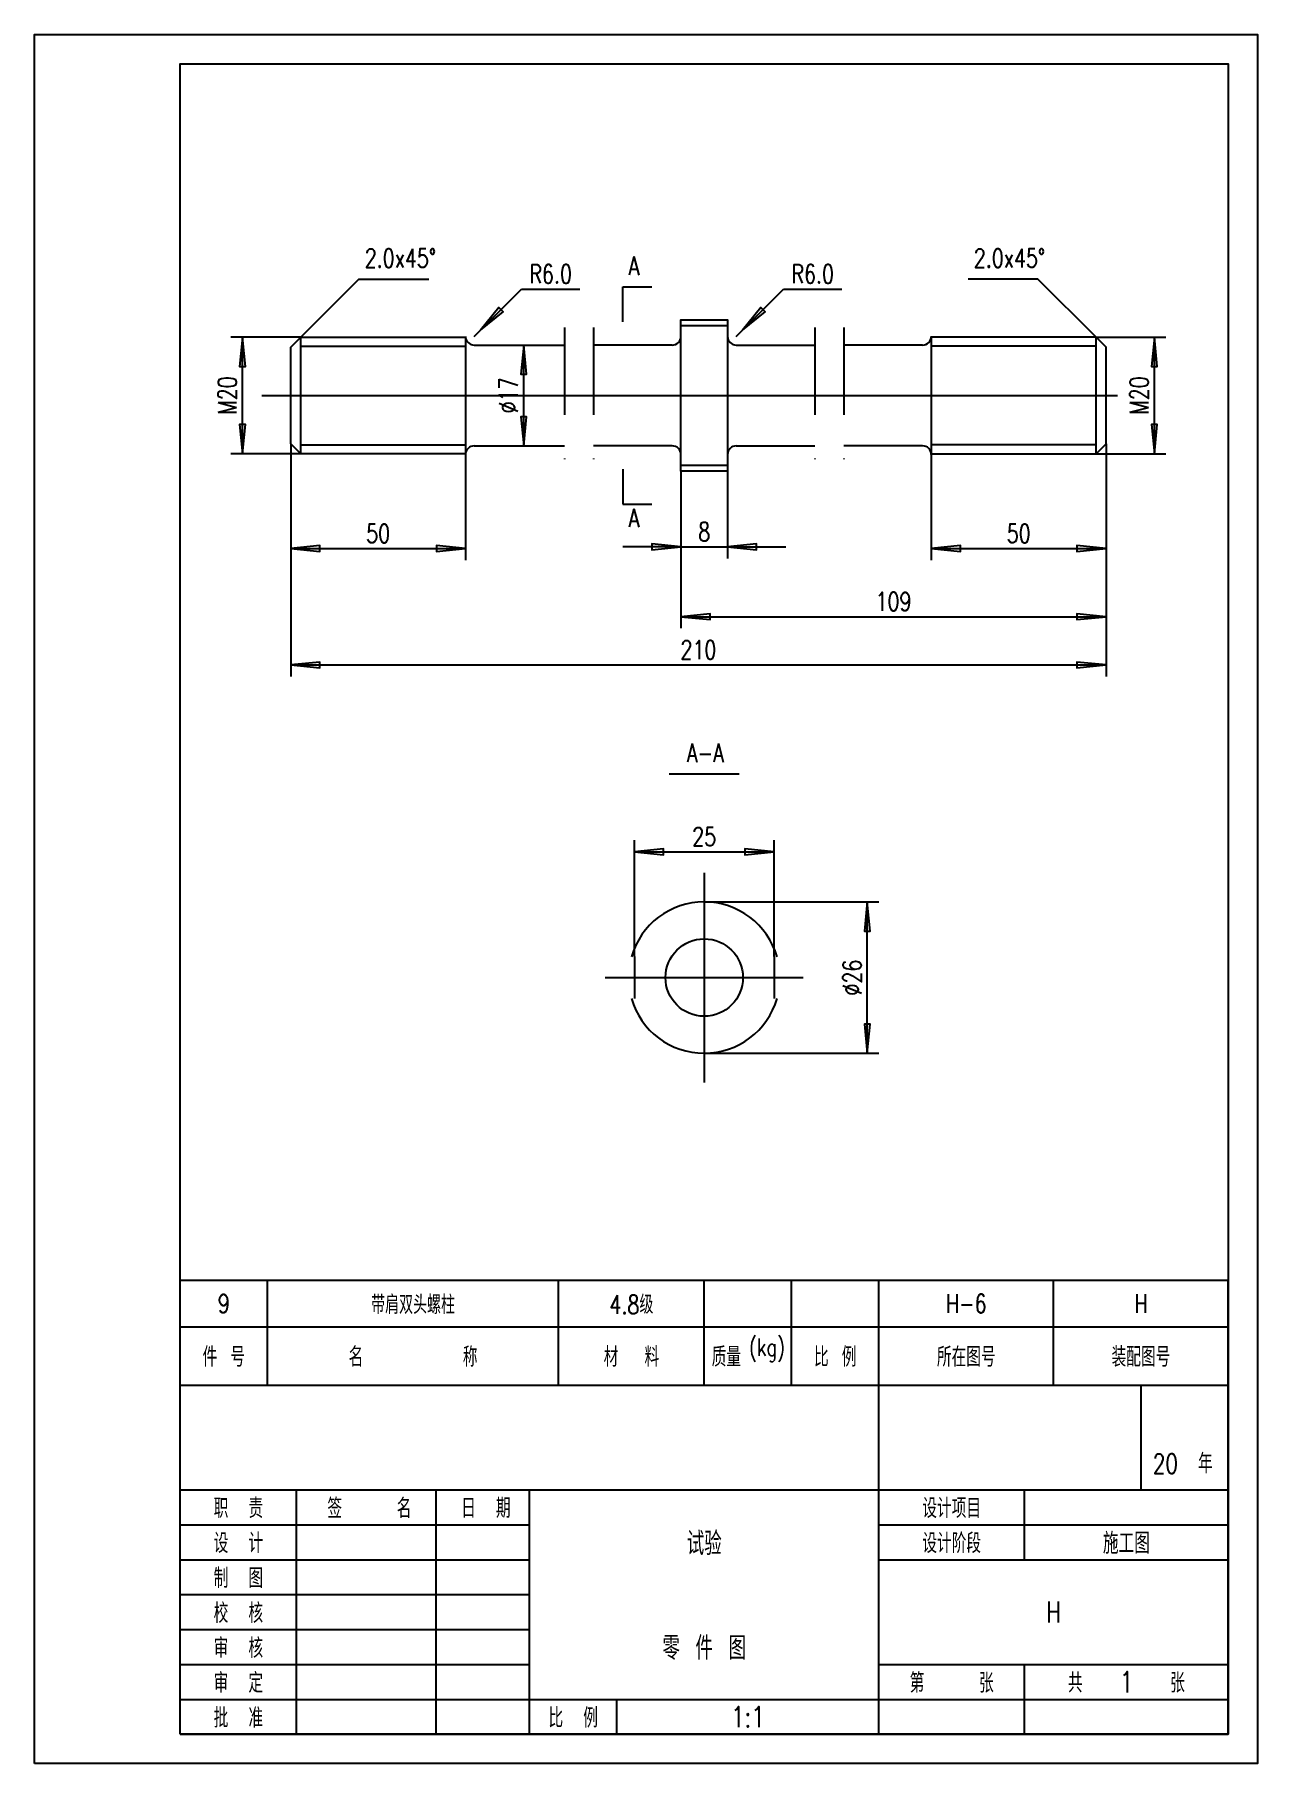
# Model space of a CAD drawing. Extents: x -25 to 185, y -5 to 292.
import ezdxf
from ezdxf.enums import TextEntityAlignment as Align

# ---------------------------------------------------------------- set-up
doc = ezdxf.new("R2010")
doc.units = 0
doc.header["$LTSCALE"] = 30
doc.header["$MEASUREMENT"] = 0
doc.linetypes.add('CENTER', pattern=[6.25, 5, -0.5, 0.25, -0.5])
doc.linetypes.add('DIVIDE', pattern=[1.25, 0.5, -0.25, 0, -0.25, 0, -0.25])
for name, color, linetype in [('1', 2, 'CONTINUOUS'), ('2', 1, 'CONTINUOUS'), ('4', 2, 'CENTER'), ('6', 6, 'DIVIDE')]:
    doc.layers.add(name, color=color, linetype=linetype)
doc.styles.add('HZ', font='txt', dxfattribs={"width": 0.75, "bigfont": 'hztxt'})
doc.styles.get("Standard").update_dxf_attribs({"font": 'simplex', "width": 0.75, "bigfont": 'hztxt'})

# ---------------------------------------------------------------- blocks, each defined once
blk = doc.blocks.new('BT3')
at = {"layer": '1'}
for p, q in [((-165, 0), (-165, 18)), ((-115, 0), (-115, 18)), ((-90, 0), (-90, 18)), ((-75, 0), (-75, 18)), ((-60, 0), (-60, 18)), ((-30, 0), (-30, 18)), ((-180, 10), (0, 10))]:
    blk.add_line(p, q, dxfattribs=at)
at = {"layer": '2'}
for p, q in [((-180, 18), (0, 18)), ((-180, 18), (0, 18)), ((-180, 0), (-180, 18)), ((0, 0), (0, 18)), ((-180, 0), (0, 0))]:
    blk.add_line(p, q, dxfattribs=at)
at = {"layer": '1', "style": 'HZ', "width": 0.75}
for s, p in [('件 号', (-172.5, 5)), ('名       称', (-140, 5)), ('材  料', (-102.5, 5)), ('质量', (-86.2, 5)), ('比 例', (-67.5, 5)), ('所在图号', (-45, 5)), ('装配图号', (-15, 5))]:
    blk.add_text(s, height=3.36, dxfattribs=at).set_placement(p, align=Align.MIDDLE)
blk.add_text('(kg)', height=3, dxfattribs=at).set_placement((-79.2, 5), align=Align.CENTER)

msp = doc.modelspace()

# ---------------------------------------------------------------- linework, layer by layer
at = {"layer": '1'}
for p, q in [((50.5, 240.15), (58.63, 248.28)), ((58.63, 248.28), (68.63, 248.28)), ((95.5, 240.15), (103.63, 248.28)), ((103.63, 248.28), (113.63, 248.28)), ((20.7, 240), (8.7, 240)), ((10.7, 220), (10.7, 240)), ((20.7, 238.5), (49, 238.5)), ((51, 238.65), (61, 238.65)), ((59, 221.35), (59, 238.65)), ((157.3, 238.5), (129, 238.5)), ((157.3, 240), (169.3, 240)), ((167.3, 220), (167.3, 240)), ((20.7, 220), (8.7, 220)), ((19, 221.7), (19, 201.7)), ((19, 221.7), (19, 181.7)), ((20.7, 221.5), (49, 221.5)), ((49, 221.7), (49, 201.7)), ((51, 221.35), (61, 221.35)), ((129, 221.7), (129, 201.7)), ((157.3, 221.5), (129, 221.5)), ((157.3, 220), (169.3, 220)), ((159, 221.7), (159, 201.7)), ((159, 221.7), (159, 181.7)), ((159, 220), (159, 190)), ((86, 217), (86, 202)), ((86, 217), (86, 190)), ((94, 217), (94, 202)), ((19, 203.7), (49, 203.7)), ((86, 204), (94, 204)), ((129, 203.7), (159, 203.7)), ((86, 192), (159, 192)), ((19, 183.7), (159, 183.7)), ((84, 165), (96, 165)), ((78, 133.61), (78, 153.61)), ((78, 151.61), (102, 151.61)), ((102, 133.61), (102, 153.61)), ((90, 143), (120, 143)), ((118, 117), (118, 143)), ((90, 117), (120, 117)), ((120, 0), (120, 60)), ((165, 60), (165, 42)), ((0, 42), (180, 42)), ((20, 0), (20, 42)), ((43.97, 0), (43.97, 42)), ((60, 0), (60, 42)), ((145, 30), (145, 42)), ((0, 36), (60, 36)), ((120, 36), (180, 36)), ((0, 30), (60, 30)), ((120, 30), (180, 30)), ((0, 24), (60, 24)), ((0, 18), (60, 18)), ((0, 12), (60, 12)), ((120, 12), (180, 12)), ((145, 0), (145, 12)), ((0, 6), (180, 6)), ((75, 0), (75, 6))]:
    msp.add_line(p, q, dxfattribs=at)
for points in [[(-25, -5), (-25, 292), (185, 292), (185, -5)], [(51.56, 241.21), (55.45, 244.39), (54.74, 245.1)], [(96.56, 241.21), (100.45, 244.39), (99.74, 245.1)]]:
    msp.add_lwpolyline(points, close=True, dxfattribs=at)
for points in [[(20.7, 240), (30.7, 250), (42.7, 250)], [(157.3, 240), (147.3, 250), (135.3, 250)], [(10.7, 240), (10.2, 235), (11.2, 235), (10.7, 240)], [(59, 238.65), (58.5, 233.65), (59.5, 233.65), (59, 238.65)], [(167.3, 240), (166.8, 235), (167.8, 235), (167.3, 240)], [(59, 221.35), (59.5, 226.35), (58.5, 226.35), (59, 221.35)], [(10.7, 220), (11.2, 225), (10.2, 225), (10.7, 220)], [(167.3, 220), (167.8, 225), (166.8, 225), (167.3, 220)], [(19, 203.7), (24, 203.2), (24, 204.2), (19, 203.7)], [(49, 203.7), (44, 204.2), (44, 203.2), (49, 203.7)], [(86, 204), (81, 204.5), (81, 203.5), (86, 204), (76, 204)], [(94, 204), (99, 203.5), (99, 204.5), (94, 204), (104, 204)], [(129, 203.7), (134, 203.2), (134, 204.2), (129, 203.7)], [(159, 203.7), (154, 204.2), (154, 203.2), (159, 203.7)], [(86, 192), (91, 191.5), (91, 192.5), (86, 192)], [(159, 192), (154, 192.5), (154, 191.5), (159, 192)], [(19, 183.7), (24, 183.2), (24, 184.2), (19, 183.7)], [(159, 183.7), (154, 184.2), (154, 183.2), (159, 183.7)], [(78, 151.61), (83, 151.11), (83, 152.11), (78, 151.61)], [(102, 151.61), (97, 152.11), (97, 151.11), (102, 151.61)], [(118, 143), (117.5, 138), (118.5, 138), (118, 143)], [(118, 117), (118.5, 122), (117.5, 122), (118, 117)]]:
    msp.add_lwpolyline(points, dxfattribs=at)
for points in [[(51.56, 241.21), (55.45, 244.39), (54.74, 245.1), (51.56, 241.21)], [(96.56, 241.21), (100.45, 244.39), (99.74, 245.1), (96.56, 241.21)], [(10.7, 240), (10.2, 235), (11.2, 235), (10.7, 240)], [(59, 238.65), (58.5, 233.65), (59.5, 233.65), (59, 238.65)], [(167.3, 240), (166.8, 235), (167.8, 235), (167.3, 240)], [(59, 221.35), (59.5, 226.35), (58.5, 226.35), (59, 221.35)], [(10.7, 220), (11.2, 225), (10.2, 225), (10.7, 220)], [(167.3, 220), (167.8, 225), (166.8, 225), (167.3, 220)], [(19, 203.7), (24, 203.2), (24, 204.2), (19, 203.7)], [(49, 203.7), (44, 204.2), (44, 203.2), (49, 203.7)], [(86, 204), (81, 204.5), (81, 203.5), (86, 204)], [(94, 204), (99, 203.5), (99, 204.5), (94, 204)], [(129, 203.7), (134, 203.2), (134, 204.2), (129, 203.7)], [(159, 203.7), (154, 204.2), (154, 203.2), (159, 203.7)], [(86, 192), (91, 191.5), (91, 192.5), (86, 192)], [(159, 192), (154, 192.5), (154, 191.5), (159, 192)], [(19, 183.7), (24, 183.2), (24, 184.2), (19, 183.7)], [(159, 183.7), (154, 184.2), (154, 183.2), (159, 183.7)], [(78, 151.61), (83, 151.11), (83, 152.11), (78, 151.61)], [(102, 151.61), (97, 152.11), (97, 151.11), (102, 151.61)], [(118, 143), (117.5, 138), (118.5, 138), (118, 143)], [(118, 117), (118.5, 122), (117.5, 122), (118, 117)]]:
    msp.add_solid(points, dxfattribs=at)
at = {"layer": '2'}
for p, q in [((76, 242.65), (76, 248.65)), ((76, 248.65), (81, 248.65)), ((86, 242), (94, 242)), ((50.5, 238.65), (66, 238.65)), ((84.5, 238.65), (71, 238.65)), ((95.5, 238.65), (109, 238.65)), ((127.5, 238.65), (114, 238.65)), ((50.5, 221.35), (66, 221.35)), ((84.5, 221.35), (71, 221.35)), ((95.5, 221.35), (109, 221.35)), ((127.5, 221.35), (114, 221.35)), ((76, 217.35), (76, 211.35)), ((86, 218), (94, 218)), ((76, 211.35), (81, 211.35)), ((78, 133.61), (78, 126.39)), ((102, 133.61), (102, 126.39)), ((0, 60), (180, 60)), ((0, 0), (0, 60)), ((180, 0), (180, 60)), ((0, 0), (180, 0))]:
    msp.add_line(p, q, dxfattribs=at)
for points in [[(0, 0), (0, 287), (180, 287), (180, 0)], [(86, 217), (86, 243), (94, 243), (94, 217)], [(20.7, 220), (20.7, 240), (49, 240), (49, 220)], [(157.3, 220), (157.3, 240), (129, 240), (129, 220)]]:
    msp.add_lwpolyline(points, close=True, dxfattribs=at)
for points in [[(20.7, 220), (19, 221.7), (19, 238.3), (20.7, 240)], [(157.3, 220), (159, 221.7), (159, 238.3), (157.3, 240)]]:
    msp.add_lwpolyline(points, dxfattribs=at)
msp.add_circle((90, 130), 6.65, dxfattribs=at)
for centre, radius, start, end in [((50.5, 240.15), 1.5, 180, 270), ((84.5, 240.15), 1.5, 270, 0), ((95.5, 240.15), 1.5, 180, 270), ((127.5, 240.15), 1.5, 270, 0), ((50.5, 219.85), 1.5, 90, 180), ((84.5, 219.85), 1.5, 0, 90), ((95.5, 219.85), 1.5, 90, 180), ((127.5, 219.85), 1.5, 0, 90), ((90, 130), 13, 15.9424, 164.0576), ((90, 130), 13, 195.9424, 344.0576)]:
    msp.add_arc(centre, radius, start, end, dxfattribs=at)
at = {"layer": '4'}
for p, q in [((14, 230), (161, 230)), ((90, 148), (90, 112)), ((73, 130), (107, 130))]:
    msp.add_line(p, q, dxfattribs=at)
at = {"layer": '6'}
for p, q in [((66, 241.65), (66, 218.35)), ((71, 241.65), (71, 218.35)), ((109, 241.65), (109, 218.35)), ((114, 241.65), (114, 218.35))]:
    msp.add_line(p, q, dxfattribs=at)

# ---------------------------------------------------------------- block references
at = {"layer": '1'}
msp.add_blockref('BT3', (180, 60), dxfattribs=at)

# ---------------------------------------------------------------- texts
at = {"layer": '1', "style": 'HZ', "width": 0.75}
for s, p in [('2.0x45%%d', (31.7, 252)), ('A', (77, 250.65)), ('2.0x45%%d', (136.3, 252)), ('A', (77, 207.35)), ('A-A', (87, 167))]:
    msp.add_text(s, height=3.2, dxfattribs=at).set_placement(p)
for s, p in [('R6.0', (63.63, 249.28)), ('R6.0', (108.63, 249.28)), ('8', (90, 205)), ('50', (34, 204.7)), ('50', (144, 204.7)), ('109', (122.5, 193)), ('210', (89, 184.7)), ('25', (90, 152.61))]:
    msp.add_text(s, height=3.2, dxfattribs=at).set_placement(p, align=Align.CENTER)
for s, p in [('M20', (9.7, 230)), ('%%c17', (58, 230)), ('M20', (166.3, 230)), ('%%c26', (117, 130))]:
    msp.add_text(s, height=3.2, rotation=90, dxfattribs=at).set_placement(p, align=Align.CENTER)
for s, height, p in [('9', 3.2, (7.5, 74)), ('带肩双头螺柱', 3.2, (40, 74)), ('4.8级', 3.2, (77.5, 74)), ('H-6', 3.2, (135, 74)), ('H', 3.2, (165, 74)), ('试验', 4, (90, 33)), ('施工图', 3.6, (162.5, 33)), ('H', 3.6, (150, 21)), ('零 件 图', 4, (90, 15)), ('1', 3.6, (162.5, 9)), ('1:1', 3.6, (97.5, 3))]:
    msp.add_text(s, height=height, dxfattribs=at).set_placement(p, align=Align.MIDDLE)
at = {"layer": '1', "width": 0.75}
for s, p in [('20  年', (172.19, 46.68)), ('职  责', (10, 39)), ('签     名', (32.5, 39)), ('日  期', (52.5, 39)), ('设计项目', (132.5, 39)), ('设  计', (10, 33)), ('设计阶段', (132.5, 33)), ('制  图', (10, 27)), ('校  核', (10, 21)), ('审  核', (10, 15)), ('审  定', (10, 9)), ('第     张', (132.5, 9)), ('共        张', (162.5, 9)), ('批  准', (10, 3)), ('比  例', (67.5, 3))]:
    msp.add_text(s, height=3.36, dxfattribs=at).set_placement(p, align=Align.MIDDLE)

doc.saveas('drawing.dxf')
